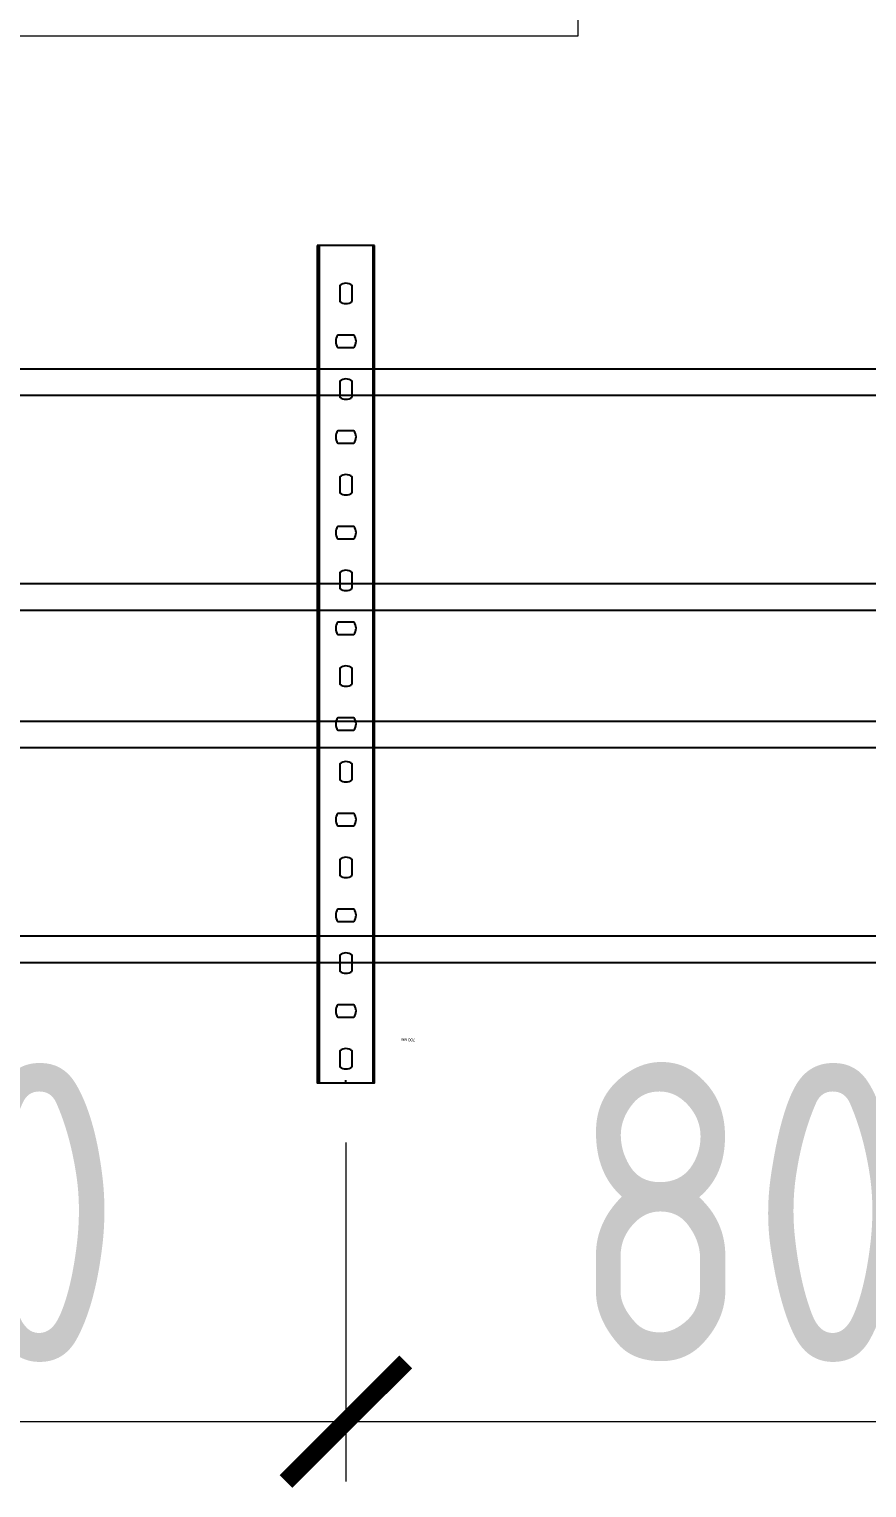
# Model space of a CAD drawing. Header units: millimetres. Extents: x -42533 to 645315, y 3457 to 82611.
# Drawn here: x 65324 to 66025, y 43407 to 44627 of the extents above; entities that cross this region are included whole.
import ezdxf
from ezdxf.enums import TextEntityAlignment as Align

# ---------------------------------------------------------------- set-up
doc = ezdxf.new("R2018")
doc.units = ezdxf.units.MM
for name, color, linetype in [('00_00_потолок_Панели из стали', 7, 'Continuous'), ('ЭОМ_Лотки авар.', 1, 'Continuous'), ('ЭОМ_Лотки рабочие', 5, 'Continuous')]:
    doc.layers.add(name, color=color, linetype=linetype)
doc.layers.add('Стены отделка', color=7, linetype='Continuous', lineweight=30)
doc.layers.add('ШТРИХОВКА', color=252, linetype='Continuous', lineweight=15)
doc.styles.get("Standard").update_dxf_attribs({"font": 'arial.ttf'})
doc.styles.add('М2', font='isocpeur.ttf', dxfattribs={"width": 0.8})
doc.dimstyles.new('М2-100', dxfattribs={"dimtxt": 250, "dimasz": 100, "dimexe": 50, "dimexo": 50, "dimgap": 50, "dimtad": 1, "dimdec": 0, "dimzin": 1, "dimtxsty": 'М2', "dimblk": 'ARCHTICK', "dimcen": 2.5, "dimdle": 50, "dimclre": 256, "dimclrt": 256, "dimadec": 0, "dimazin": 0, "dimtfac": 1, "dimtdec": 0, "dimtix": 1, "dimtmove": 1, "dimatfit": 3, "dimldrblk": 'NONE', "dimfxl": 1, "dimtolj": 1, "dimlwd": 9, "dimlwe": 9, "dimarcsym": 1})

# ---------------------------------------------------------------- blocks, each defined once
blk = doc.blocks.new('1 этаж')
at = {"layer": 'Стены отделка', "color": 8, "lineweight": 9}
for p, q in [((39591.766, 12334.558), (39591.766, 12399.558)), ((38460.558, 12334.558), (39591.766, 12334.558))]:
    blk.add_line(p, q, dxfattribs=at)
blk = doc.blocks.new('*U37')
at = {"color": 0, "linetype": 'Continuous', "lineweight": 25}
for p, q in [((-78.8, -46976.1), (-78.8, 0)), ((78.8, -46976.1), (78.8, 0))]:
    blk.add_line(p, q, dxfattribs=at)
blk.add_lwpolyline([(100.8, -46976.1), (100.8, 0), (-100.8, 0), (-100.8, -46976.1)], close=True, dxfattribs=at)
at = {"color": 0, "flags": 9}
for tag, p in [('АРТИКУЛ', (-59.7, -11.8)), ('НАИМЕНОВАНИЕ', (-59.1, -7)), ('ПРИМЕЧАНИЕ', (-58.8, -17.3))]:
    blk.add_attdef(tag, text='', height=2.5, dxfattribs=at).set_placement(p, align=Align.TOP_LEFT)
at = {"color": 0, "lineweight": 30, "flags": 104}
for tag, p in [('ВЫСОТА', (-59.6, -20.9)), ('ДЛИНА', (-59.5, -36.1)), ('ТОЛЩИНА', (-59, -31)), ('ШИРИНА', (-58.9, -25.1))]:
    blk.add_attdef(tag, text='', height=2.5, dxfattribs=at).set_placement(p, align=Align.TOP_LEFT)
blk = doc.blocks.new('*U39')
at = {"color": 0, "linetype": 'Continuous', "lineweight": 25}
for p, q in [((-78.8, -46398.7), (-78.8, 0)), ((78.8, -46398.7), (78.8, 0))]:
    blk.add_line(p, q, dxfattribs=at)
blk.add_lwpolyline([(100.8, -46398.7), (100.8, 0), (-100.8, 0), (-100.8, -46398.7)], close=True, dxfattribs=at)
at = {"color": 0, "flags": 9}
for tag, p in [('АРТИКУЛ', (-59.7, -11.8)), ('НАИМЕНОВАНИЕ', (-59.1, -7)), ('ПРИМЕЧАНИЕ', (-58.8, -17.3))]:
    blk.add_attdef(tag, text='', height=2.5, dxfattribs=at).set_placement(p, align=Align.TOP_LEFT)
at = {"color": 0, "lineweight": 30, "flags": 104}
for tag, p in [('ВЫСОТА', (-59.6, -20.9)), ('ДЛИНА', (-59.5, -36.1)), ('ТОЛЩИНА', (-59, -31)), ('ШИРИНА', (-58.9, -25.1))]:
    blk.add_attdef(tag, text='', height=2.5, dxfattribs=at).set_placement(p, align=Align.TOP_LEFT)
blk = doc.blocks.new('*U45')
at = {"color": 0, "linetype": 'ByBlock', "lineweight": -2}
for points in [[(24, -700), (24, 0), (-24, 0), (-24, -700)], [(-22.5, -700), (-22.5, 0)], [(22.5, -700), (22.5, 0)], [(-24, -700), (24, -700)]]:
    blk.add_lwpolyline(points, dxfattribs=at)
at = {"color": 254, "transparency": 33554483}
blk.add_lwpolyline([(0, 0.7), (0, -2.2)], dxfattribs=at)
at = {"color": 0, "linetype": 'ByBlock', "lineweight": -2}
for points in [[(-5.2, -13.3), (-5.2, -26.7, 0.345739), (5.2, -26.7), (5.2, -13.3, 0.345739)], [(-6.7, -54.8, 0.345739), (-6.7, -65.2), (6.7, -65.2, 0.345739), (6.7, -54.8)], [(-5.2, -93.3), (-5.2, -106.7, 0.345739), (5.2, -106.7), (5.2, -93.3, 0.345739)], [(-6.7, -134.8, 0.345739), (-6.7, -145.2), (6.7, -145.2, 0.345739), (6.7, -134.8)], [(-5.2, -173.3), (-5.2, -186.7, 0.345739), (5.2, -186.7), (5.2, -173.3, 0.345739)], [(-6.7, -214.8, 0.345739), (-6.7, -225.2), (6.7, -225.2, 0.345739), (6.7, -214.8)], [(-5.2, -253.3), (-5.2, -266.7, 0.345739), (5.2, -266.7), (5.2, -253.3, 0.345739)], [(-6.7, -294.8, 0.345739), (-6.7, -305.2), (6.7, -305.2, 0.345739), (6.7, -294.8)], [(-5.2, -333.3), (-5.2, -346.7, 0.345739), (5.2, -346.7), (5.2, -333.3, 0.345739)], [(-6.7, -374.8, 0.345739), (-6.7, -385.2), (6.7, -385.2, 0.345739), (6.7, -374.8)], [(-5.2, -413.3), (-5.2, -426.7, 0.345739), (5.2, -426.7), (5.2, -413.3, 0.345739)], [(-6.7, -454.8, 0.345739), (-6.7, -465.2), (6.7, -465.2, 0.345739), (6.7, -454.8)], [(-5.2, -493.3), (-5.2, -506.7, 0.345739), (5.2, -506.7), (5.2, -493.3, 0.345739)], [(-6.7, -534.8, 0.345739), (-6.7, -545.2), (6.7, -545.2, 0.345739), (6.7, -534.8)], [(-5.2, -573.3), (-5.2, -586.7, 0.345739), (5.2, -586.7), (5.2, -573.3, 0.345739)], [(-6.7, -614.8, 0.345739), (-6.7, -625.2), (6.7, -625.2, 0.345739), (6.7, -614.8)], [(-5.2, -653.3), (-5.2, -666.7, 0.345739), (5.2, -666.7), (5.2, -653.3, 0.345739)]]:
    blk.add_lwpolyline(points, format="xyb", close=True, dxfattribs=at)
at = {"flags": 9}
for tag, p in [('АРТИКУЛ', (-58.9, -24.5)), ('НАИМЕНОВАНИЕ', (-58.2, -19.4)), ('ПРИМЕЧАНИЕ', (-58.3, -30.8))]:
    blk.add_attdef(tag, p, '', height=2.5, dxfattribs=at)
at = {"lineweight": 30, "flags": 104}
blk.add_attdef('ДЛИНА', text='', height=2.5, dxfattribs=at).set_placement((-57.7, -34.6), align=Align.TOP_LEFT)
blk = doc.blocks.new('_ArchTick')
at = {"color": 0, "linetype": 'ByBlock', "lineweight": 70, "const_width": 0.15}
blk.add_lwpolyline([(-0.5, -0.5), (0.5, 0.5)], dxfattribs=at)
blk = doc.blocks.new('*D686')
at = {"layer": '00_00_потолок_Панели из стали', "lineweight": 9, "transparency": 16777216}
for p, q in [((64789, 43695.7), (64789, 43412.2)), ((65589.2, 43695), (65589.2, 43412.2))]:
    blk.add_line(p, q, dxfattribs=at)
at = {"layer": '00_00_потолок_Панели из стали', "color": 0, "lineweight": 9, "transparency": 16777216}
blk.add_line((65639.2, 43462.2), (64739, 43462.2), dxfattribs=at)
at = {"layer": 'Defpoints', "color": 0, "transparency": 16777216}
for p in [(64789, 43745.7), (65589.2, 43745), (64789, 43462.2)]:
    blk.add_point(p, dxfattribs=at)
at = {"layer": '00_00_потолок_Панели из стали', "color": 0, "lineweight": 9, "transparency": 16777216, "xscale": 100, "yscale": 100, "zscale": 100, "rotation": 180}
blk.add_blockref('_ArchTick', (64789, 43462.2), dxfattribs=at)
at = {"layer": '00_00_потолок_Панели из стали', "color": 0, "lineweight": 9, "transparency": 16777216, "xscale": 100, "yscale": 100, "zscale": 100}
blk.add_blockref('_ArchTick', (65589.2, 43462.2), dxfattribs=at)
at = {"layer": '00_00_потолок_Панели из стали', "transparency": 16777216, "insert": (65189.1, 43637.2), "char_height": 250, "attachment_point": 5, "style": 'М2'}
blk.add_mtext('\\A1;800', dxfattribs=at)
blk = doc.blocks.new('_None')
blk = doc.blocks.new('*D687')
at = {"layer": '00_00_потолок_Панели из стали', "lineweight": 9, "transparency": 16777216}
for p, q in [((65589.2, 43695.7), (65589.2, 43412.2)), ((66389.4, 43695), (66389.4, 43412.2))]:
    blk.add_line(p, q, dxfattribs=at)
at = {"layer": '00_00_потолок_Панели из стали', "color": 0, "lineweight": 9, "transparency": 16777216}
blk.add_line((66439.4, 43462.2), (65539.2, 43462.2), dxfattribs=at)
at = {"layer": 'Defpoints', "color": 0, "transparency": 16777216}
for p in [(65589.2, 43745.7), (66389.4, 43745), (65589.2, 43462.2)]:
    blk.add_point(p, dxfattribs=at)
at = {"layer": '00_00_потолок_Панели из стали', "color": 0, "lineweight": 9, "transparency": 16777216, "xscale": 100, "yscale": 100, "zscale": 100, "rotation": 180}
blk.add_blockref('_ArchTick', (65589.2, 43462.2), dxfattribs=at)
at = {"layer": '00_00_потолок_Панели из стали', "color": 0, "lineweight": 9, "transparency": 16777216, "xscale": 100, "yscale": 100, "zscale": 100}
blk.add_blockref('_ArchTick', (66389.4, 43462.2), dxfattribs=at)
at = {"layer": '00_00_потолок_Панели из стали', "transparency": 16777216, "insert": (65989.3, 43637.2), "char_height": 250, "attachment_point": 5, "style": 'М2'}
blk.add_mtext('\\A1;800', dxfattribs=at)

msp = doc.modelspace()

# ---------------------------------------------------------------- block references
at = {"layer": 'ШТРИХОВКА'}
msp.add_blockref('1 этаж', (26191.6, 32286.7), dxfattribs=at)
at = {"layer": 'ЭОМ_Лотки авар.', "color": 1, "rotation": 90}
msp.add_blockref('*U39', (27902.4, 44241.6), dxfattribs=at)
at = {"layer": 'ЭОМ_Лотки рабочие'}
ref = msp.add_blockref('*U45', (65589.2, 43745.7), dxfattribs=dict(at, rotation=180))
lines = msp.add_mtext('700 мм', dxfattribs={"layer": '0', "insert": (65647, 43780.3), "char_height": 2.5, "attachment_point": 1, "rotation": 180})
ref.add_attrib('ДЛИНА', '', (65647, 43780.3)).embed_mtext(lines)
at = {"layer": 'ЭОМ_Лотки рабочие', "rotation": 90}
msp.add_blockref('*U37', (27624.6, 43946.9), dxfattribs=at)

# ---------------------------------------------------------------- dimensions: what is measured, and where the dimension line sits
at = {"layer": '00_00_потолок_Панели из стали'}
for base, p1, p2, picture, middle in [((64789, 43462.2), (65589.2, 43745), (64789, 43745.7), '*D686', (65189.1, 43637.2)), ((65589.2, 43462.2), (66389.4, 43745), (65589.2, 43745.7), '*D687', (65989.3, 43637.2))]:
    dim = msp.add_linear_dim(base=base, p1=p1, p2=p2, dimstyle='М2-100', dxfattribs=at)
    dim.commit()
    dim.dimension.update_dxf_attribs({"geometry": picture, "text_midpoint": middle})

doc.saveas('drawing.dxf')
